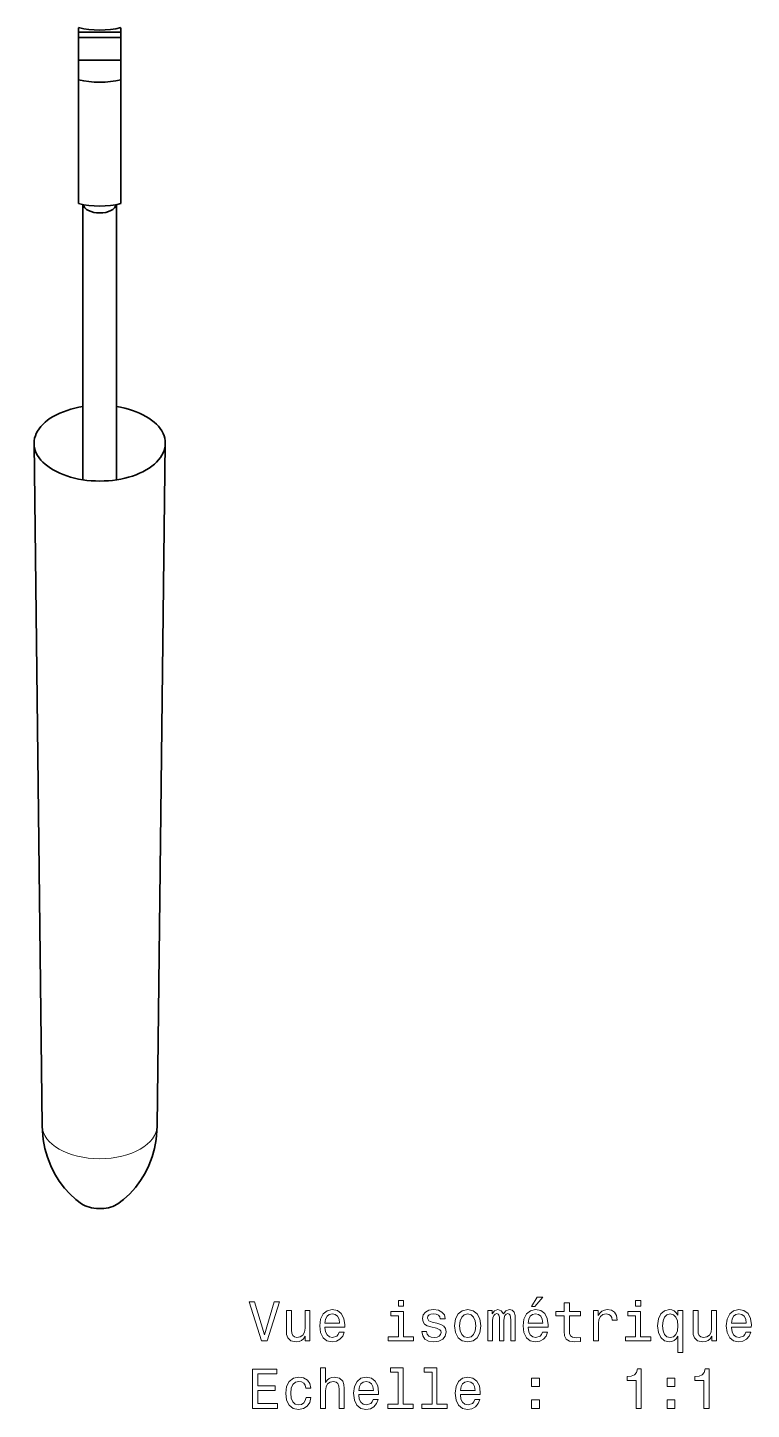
# Model space of a CAD drawing. Extents: x 284 to 1097, y 96 to 774.
# Drawn here: x 699.1 to 763.9, y 499.9 to 623.8 of the extents above; entities that cross this region are included whole.
import ezdxf

# ---------------------------------------------------------------- set-up
doc = ezdxf.new("R2010")
doc.units = 0

msp = doc.modelspace()

# ---------------------------------------------------------------- linework, layer by layer
at = {"color": 7, "lineweight": 35, "ltscale": 0.010039}
for p, q in [((703.62, 623.37), (703.62, 623.77)), ((707.42, 623.37), (707.42, 623.77))]:
    msp.add_line(p, q, dxfattribs=at)
at = {"color": 7, "lineweight": 35, "ltscale": 0.095001}
for p, q in [((703.62, 623.37), (707.42, 623.37)), ((703.62, 622.89), (707.42, 622.89)), ((703.62, 620.86), (707.42, 620.86))]:
    msp.add_line(p, q, dxfattribs=at)
at = {"color": 7, "lineweight": 35, "ltscale": 0.012018}
for p, q in [((703.62, 622.89), (703.62, 623.37)), ((707.42, 622.89), (707.42, 623.37))]:
    msp.add_line(p, q, dxfattribs=at)
at = {"color": 7, "lineweight": 35, "ltscale": 0.050835}
msp.add_line((703.62, 622.89), (703.62, 620.86), dxfattribs=at)
at = {"color": 7, "lineweight": 35, "ltscale": 0.137415}
msp.add_line((707.42, 622.89), (707.42, 617.39), dxfattribs=at)
at = {"color": 7, "lineweight": 35, "ltscale": 0.02804}
msp.add_line((707.42, 622.89), (707.42, 621.77), dxfattribs=at)
at = {"color": 7, "lineweight": 35, "ltscale": 0.000917053}
for p, q in [((703.62, 620.82), (703.62, 620.86)), ((707.42, 620.82), (707.42, 620.86))]:
    msp.add_line(p, q, dxfattribs=at)
at = {"color": 7, "lineweight": 35, "ltscale": 0.043178}
for p, q in [((703.62, 619.09), (703.62, 620.82)), ((707.42, 619.09), (707.42, 620.82))]:
    msp.add_line(p, q, dxfattribs=at)
at = {"color": 7, "lineweight": 13, "ltscale": 0.095001}
msp.add_line((703.62, 620.82), (707.42, 620.82), dxfattribs=at)
at = {"color": 7, "lineweight": 35, "ltscale": 0.277414}
for p, q in [((703.62, 608), (703.62, 619.09)), ((707.42, 608), (707.42, 619.09))]:
    msp.add_line(p, q, dxfattribs=at)
at = {"color": 7, "lineweight": 35, "ltscale": 0.029012}
msp.add_line((707.42, 617.39), (707.42, 616.23), dxfattribs=at)
at = {"color": 7, "lineweight": 35, "ltscale": 0.051031}
msp.add_line((707.42, 614.19), (707.42, 616.23), dxfattribs=at)
at = {"color": 7, "lineweight": 35}
for p, q in [((704.02, 583.23), (704.02, 607.91)), ((707.02, 583.23), (707.02, 607.91)), ((700.37, 525.29), (699.64, 586.49)), ((710.67, 525.29), (711.4, 586.49))]:
    msp.add_line(p, q, dxfattribs=at)
for points in [[(703.9, 518.31), (703.37, 518.7), (702.83, 519.2), (702.36, 519.72), (701.89, 520.34), (701.48, 521.02), (701.14, 521.72), (700.84, 522.49), (700.61, 523.28), (700.46, 524.07), (700.38, 524.86), (700.37, 525.29)], [(707.13, 518.31), (707.66, 518.7), (708.21, 519.2), (708.72, 519.77), (709.18, 520.39), (709.58, 521.06), (709.91, 521.75), (710.21, 522.52), (710.42, 523.28), (710.57, 524.07), (710.65, 524.86), (710.67, 525.29)]]:
    msp.add_lwpolyline(points, dxfattribs=at)
at = {"color": 7, "lineweight": 13}
for points in [[(721.16, 509.53), (720.28, 506.55), (719.38, 509.53), (718.9, 509.53), (720.03, 506.02), (720.53, 506.02), (721.64, 509.53)], [(732.75, 509.64), (732.28, 509.64), (732.28, 509.14), (732.75, 509.14)], [(744.22, 509.1), (744.52, 509.1), (745.22, 509.95), (744.72, 509.95)], [(747.15, 508.26), (747.15, 506.9), (747.18, 506.46), (747.33, 506.16), (747.61, 505.99), (748.09, 505.92), (748.61, 505.95), (748.61, 506.33), (748.23, 506.3), (747.88, 506.34), (747.69, 506.47), (747.61, 506.68), (747.6, 506.98), (747.6, 508.26), (748.61, 508.26), (748.61, 508.64), (747.6, 508.64), (747.6, 509.43), (747.15, 509.43), (747.15, 508.64), (746.39, 508.64), (746.39, 508.26)], [(754, 509.64), (753.53, 509.64), (753.53, 509.14), (754, 509.14)], [(724.36, 508.73), (723.92, 508.73), (723.92, 507.17), (723.86, 506.8), (723.72, 506.54), (723.49, 506.38), (723.19, 506.33), (722.96, 506.37), (722.81, 506.49), (722.72, 506.7), (722.7, 506.99), (722.7, 508.73), (722.26, 508.73), (722.26, 506.95), (722.27, 506.59), (722.37, 506.29), (722.66, 506.02), (723.13, 505.92), (723.38, 505.96), (723.6, 506.05), (723.78, 506.21), (723.94, 506.43), (723.94, 506.02), (724.36, 506.02)], [(725.7, 507.25), (727.47, 507.25), (727.48, 507.45), (727.4, 508.03), (727.17, 508.47), (726.82, 508.73), (726.35, 508.82), (725.89, 508.72), (725.54, 508.44), (725.31, 507.98), (725.23, 507.38), (725.31, 506.76), (725.53, 506.3), (725.88, 506.02), (726.34, 505.92), (726.73, 505.99), (727.05, 506.16), (727.29, 506.43), (727.43, 506.8), (726.99, 506.8), (726.9, 506.6), (726.76, 506.44), (726.39, 506.32), (726.1, 506.38), (725.89, 506.56), (725.75, 506.84), (725.7, 507.23)], [(725.7, 507.62), (725.75, 507.97), (725.89, 508.22), (726.09, 508.38), (726.37, 508.44), (726.63, 508.38), (726.84, 508.22), (726.97, 507.97), (727.01, 507.62)], [(732.74, 506.39), (732.74, 508.64), (731.6, 508.64), (731.6, 508.26), (732.29, 508.26), (732.29, 506.39), (731.38, 506.39), (731.38, 506.02), (733.65, 506.02), (733.65, 506.39)], [(735.74, 507.6), (735.31, 507.7), (735, 507.82), (734.89, 508.05), (734.92, 508.22), (735.03, 508.34), (735.2, 508.42), (735.44, 508.45), (735.68, 508.42), (735.87, 508.33), (735.99, 508.19), (736.04, 508.01), (736.47, 508.01), (736.47, 508.02), (736.4, 508.35), (736.19, 508.6), (735.87, 508.76), (735.44, 508.82), (735.02, 508.76), (734.7, 508.6), (734.51, 508.35), (734.45, 508.04), (734.49, 507.74), (734.63, 507.52), (734.86, 507.37), (735.2, 507.27), (735.7, 507.15), (736, 507.02), (736.08, 506.92), (736.11, 506.77), (736.06, 506.58), (735.94, 506.44), (735.75, 506.35), (735.48, 506.32), (735.21, 506.35), (735.01, 506.45), (734.87, 506.63), (734.81, 506.86), (734.39, 506.86), (734.46, 506.46), (734.66, 506.17), (734.99, 505.99), (735.44, 505.92), (735.92, 505.99), (736.27, 506.17), (736.48, 506.45), (736.55, 506.82), (736.5, 507.14), (736.34, 507.35), (736.08, 507.49)], [(737.32, 507.37), (737.4, 506.76), (737.63, 506.3), (738, 506.02), (738.5, 505.92), (738.98, 506.02), (739.35, 506.3), (739.58, 506.75), (739.67, 507.37), (739.58, 507.99), (739.35, 508.45), (738.98, 508.72), (738.5, 508.82), (738, 508.72), (737.63, 508.44), (737.4, 507.99)], [(737.77, 507.38), (737.82, 507.83), (737.96, 508.16), (738.19, 508.36), (738.5, 508.43), (738.8, 508.36), (739.02, 508.16), (739.17, 507.83), (739.22, 507.38), (739.17, 506.92), (739.02, 506.59), (738.8, 506.38), (738.5, 506.32), (738.19, 506.38), (737.96, 506.59), (737.82, 506.92)], [(740.31, 506.02), (740.72, 506.02), (740.72, 507.83), (740.74, 508.1), (740.82, 508.3), (740.94, 508.42), (741.09, 508.46), (741.21, 508.42), (741.29, 508.32), (741.33, 508.15), (741.34, 507.92), (741.34, 506.02), (741.73, 506.02), (741.73, 507.83), (741.75, 508.1), (741.83, 508.3), (741.95, 508.42), (742.1, 508.46), (742.22, 508.42), (742.3, 508.32), (742.35, 507.92), (742.35, 506.02), (742.76, 506.02), (742.76, 507.89), (742.74, 508.28), (742.66, 508.58), (742.49, 508.76), (742.23, 508.82), (741.92, 508.72), (741.69, 508.43), (741.5, 508.72), (741.19, 508.82), (740.9, 508.72), (740.7, 508.44), (740.7, 508.73), (740.31, 508.73)], [(743.91, 507.25), (745.69, 507.25), (745.69, 507.45), (745.61, 508.03), (745.39, 508.47), (745.04, 508.73), (744.57, 508.82), (744.11, 508.72), (743.76, 508.44), (743.53, 507.98), (743.45, 507.38), (743.52, 506.76), (743.75, 506.3), (744.1, 506.02), (744.55, 505.92), (744.95, 505.99), (745.27, 506.16), (745.51, 506.43), (745.64, 506.8), (745.2, 506.8), (745.11, 506.6), (744.98, 506.44), (744.61, 506.32), (744.32, 506.38), (744.1, 506.56), (743.96, 506.84), (743.91, 507.23)], [(743.91, 507.62), (743.97, 507.97), (744.1, 508.22), (744.31, 508.38), (744.58, 508.44), (744.85, 508.38), (745.06, 508.22), (745.18, 507.97), (745.23, 507.62)], [(749.76, 506.02), (750.21, 506.02), (750.21, 507.57), (750.25, 507.94), (750.39, 508.21), (750.61, 508.37), (750.91, 508.43), (751.13, 508.39), (751.3, 508.29), (751.4, 508.12), (751.43, 507.89), (751.88, 507.89), (751.82, 508.3), (751.65, 508.59), (751.38, 508.76), (751, 508.82), (750.74, 508.78), (750.52, 508.68), (750.32, 508.51), (750.17, 508.28), (750.17, 508.73), (749.76, 508.73)], [(753.99, 506.39), (753.99, 508.64), (752.85, 508.64), (752.85, 508.26), (753.54, 508.26), (753.54, 506.39), (752.64, 506.39), (752.64, 506.02), (754.91, 506.02), (754.91, 506.39)], [(757.33, 508.31), (757.18, 508.54), (757, 508.7), (756.79, 508.79), (756.56, 508.82), (756.13, 508.72), (755.79, 508.44), (755.58, 507.99), (755.5, 507.38), (755.58, 506.76), (755.79, 506.31), (756.13, 506.02), (756.56, 505.92), (756.79, 505.96), (756.99, 506.04), (757.17, 506.2), (757.33, 506.43), (757.33, 504.97), (757.78, 504.97), (757.78, 508.73), (757.33, 508.73)], [(755.96, 507.38), (756, 507.83), (756.14, 508.15), (756.35, 508.36), (756.63, 508.43), (756.92, 508.36), (757.15, 508.16), (757.28, 507.83), (757.33, 507.38), (757.28, 506.92), (757.15, 506.59), (756.92, 506.39), (756.63, 506.32), (756.35, 506.39), (756.14, 506.59), (756, 506.92)], [(760.79, 508.73), (760.35, 508.73), (760.35, 507.17), (760.3, 506.8), (760.15, 506.54), (759.92, 506.38), (759.63, 506.33), (759.39, 506.37), (759.24, 506.49), (759.15, 506.7), (759.13, 506.99), (759.13, 508.73), (758.69, 508.73), (758.69, 506.95), (758.7, 506.59), (758.8, 506.29), (759.09, 506.02), (759.56, 505.92), (759.81, 505.96), (760.03, 506.05), (760.22, 506.21), (760.37, 506.43), (760.37, 506.02), (760.79, 506.02)], [(762.13, 507.25), (763.9, 507.25), (763.91, 507.45), (763.83, 508.03), (763.61, 508.47), (763.25, 508.73), (762.78, 508.82), (762.32, 508.72), (761.97, 508.44), (761.74, 507.98), (761.66, 507.38), (761.74, 506.76), (761.97, 506.3), (762.31, 506.02), (762.77, 505.92), (763.16, 505.99), (763.48, 506.16), (763.72, 506.43), (763.86, 506.8), (763.42, 506.8), (763.33, 506.6), (763.2, 506.44), (762.82, 506.32), (762.54, 506.38), (762.32, 506.56), (762.18, 506.84), (762.13, 507.23)], [(762.13, 507.62), (762.18, 507.97), (762.32, 508.22), (762.53, 508.38), (762.8, 508.44), (763.07, 508.38), (763.27, 508.22), (763.4, 507.97), (763.44, 507.62)], [(719.22, 499.97), (721.44, 499.97), (721.44, 500.4), (719.68, 500.4), (719.68, 501.58), (721.25, 501.58), (721.25, 502), (719.68, 502), (719.68, 503.05), (721.4, 503.05), (721.4, 503.47), (719.22, 503.47)], [(725.31, 499.97), (725.75, 499.97), (725.75, 501.54), (725.8, 501.9), (725.94, 502.16), (726.17, 502.32), (726.47, 502.38), (726.71, 502.33), (726.87, 502.19), (726.94, 501.97), (726.97, 501.66), (726.97, 499.97), (727.41, 499.97), (727.41, 501.75), (727.39, 502.11), (727.3, 502.41), (727, 502.68), (726.54, 502.78), (726.29, 502.74), (726.07, 502.65), (725.89, 502.5), (725.75, 502.29), (725.75, 503.59), (725.31, 503.59)], [(732.26, 503.22), (732.26, 500.35), (731.35, 500.35), (731.35, 499.97), (733.61, 499.97), (733.61, 500.35), (732.71, 500.35), (732.71, 503.59), (731.57, 503.59), (731.57, 503.22)], [(735.3, 503.22), (735.3, 500.35), (734.39, 500.35), (734.39, 499.97), (736.65, 499.97), (736.65, 500.35), (735.74, 500.35), (735.74, 503.59), (734.6, 503.59), (734.6, 503.22)], [(753.58, 499.97), (754.04, 499.97), (754.04, 503.5), (753.7, 503.5), (753.61, 503.19), (753.43, 502.98), (753.15, 502.86), (752.77, 502.82), (752.77, 502.47), (753.58, 502.47)], [(759.66, 499.97), (760.12, 499.97), (760.12, 503.5), (759.77, 503.5), (759.68, 503.19), (759.5, 502.98), (759.22, 502.86), (758.84, 502.82), (758.84, 502.47), (759.66, 502.47)], [(724, 501.78), (724.43, 501.78), (724.34, 502.19), (724.13, 502.51), (723.79, 502.7), (723.35, 502.78), (722.87, 502.68), (722.5, 502.39), (722.27, 501.94), (722.19, 501.32), (722.26, 500.71), (722.49, 500.26), (722.85, 499.97), (723.34, 499.88), (723.77, 499.95), (724.11, 500.17), (724.34, 500.5), (724.44, 500.94), (724.02, 500.94), (723.94, 500.66), (723.8, 500.45), (723.6, 500.32), (723.35, 500.28), (723.04, 500.34), (722.82, 500.54), (722.68, 500.87), (722.64, 501.34), (722.68, 501.79), (722.83, 502.12), (723.05, 502.32), (723.35, 502.39), (723.61, 502.34), (723.81, 502.23), (723.94, 502.04)], [(728.73, 501.2), (730.51, 501.2), (730.51, 501.41), (730.43, 501.99), (730.21, 502.42), (729.86, 502.68), (729.39, 502.78), (728.93, 502.68), (728.58, 502.39), (728.35, 501.94), (728.27, 501.33), (728.34, 500.71), (728.57, 500.26), (728.92, 499.97), (729.37, 499.88), (729.77, 499.94), (730.09, 500.12), (730.33, 500.39), (730.46, 500.75), (730.02, 500.75), (729.93, 500.55), (729.8, 500.4), (729.43, 500.28), (729.14, 500.33), (728.92, 500.51), (728.78, 500.8), (728.73, 501.18)], [(728.73, 501.57), (728.79, 501.92), (728.92, 502.18), (729.13, 502.33), (729.4, 502.39), (729.67, 502.33), (729.88, 502.18), (730, 501.92), (730.05, 501.57)], [(737.84, 501.2), (739.61, 501.2), (739.62, 501.41), (739.54, 501.99), (739.32, 502.42), (738.96, 502.68), (738.5, 502.78), (738.04, 502.68), (737.68, 502.39), (737.46, 501.94), (737.38, 501.33), (737.45, 500.71), (737.68, 500.26), (738.03, 499.97), (738.48, 499.88), (738.87, 499.94), (739.2, 500.12), (739.43, 500.39), (739.57, 500.75), (739.13, 500.75), (739.04, 500.55), (738.91, 500.4), (738.54, 500.28), (738.25, 500.33), (738.03, 500.51), (737.89, 500.8), (737.84, 501.18)], [(737.84, 501.57), (737.9, 501.92), (738.03, 502.18), (738.24, 502.33), (738.51, 502.39), (738.78, 502.33), (738.98, 502.18), (739.11, 501.92), (739.16, 501.57)], [(744.22, 501.93), (744.92, 501.93), (744.92, 502.68), (744.22, 502.68)], [(756.36, 501.93), (757.06, 501.93), (757.06, 502.68), (756.36, 502.68)], [(744.22, 499.97), (744.92, 499.97), (744.92, 500.73), (744.22, 500.73)], [(756.36, 499.97), (757.06, 499.97), (757.06, 500.73), (756.36, 500.73)]]:
    msp.add_lwpolyline(points, close=True, dxfattribs=at)
at = {"color": 7, "lineweight": 35}
for centre, major_axis, start_param, end_param in [((705.52, 626.45), (5.01, 0), 4.323413, 5.101365), ((705.52, 621.77), (5.01, 0), 4.323413, 5.101365), ((705.52, 610.67), (-5.01, 0), 1.18182, 1.959773), ((705.52, 608.02), (1.5, 0), 3.27192, 6.152858), ((705.52, 608.02), (-1.5, 0), 0.130327, 3.011266), ((705.52, 586.51), (-5.88, 0), 4.970342, 5.497787), ((705.52, 586.51), (-5.88, 0), 2.356194, 4.454436), ((705.52, 586.51), (-5.88, 0), 5.497787, 8.63938), ((705.52, 519.11), (-2.14, 0), 0.71148, 2.356194), ((705.52, 519.11), (-2.14, 0), 2.356194, 2.430076)]:
    msp.add_ellipse(centre, major_axis=major_axis, ratio=0.57735, start_param=start_param, end_param=end_param, dxfattribs=at)
at = {"color": 7, "lineweight": 13}
msp.add_ellipse((705.52, 525.32), major_axis=(-5.15, 0), ratio=0.57735, start_param=0.006857, end_param=3.134661, dxfattribs=at)

doc.saveas('drawing.dxf')
